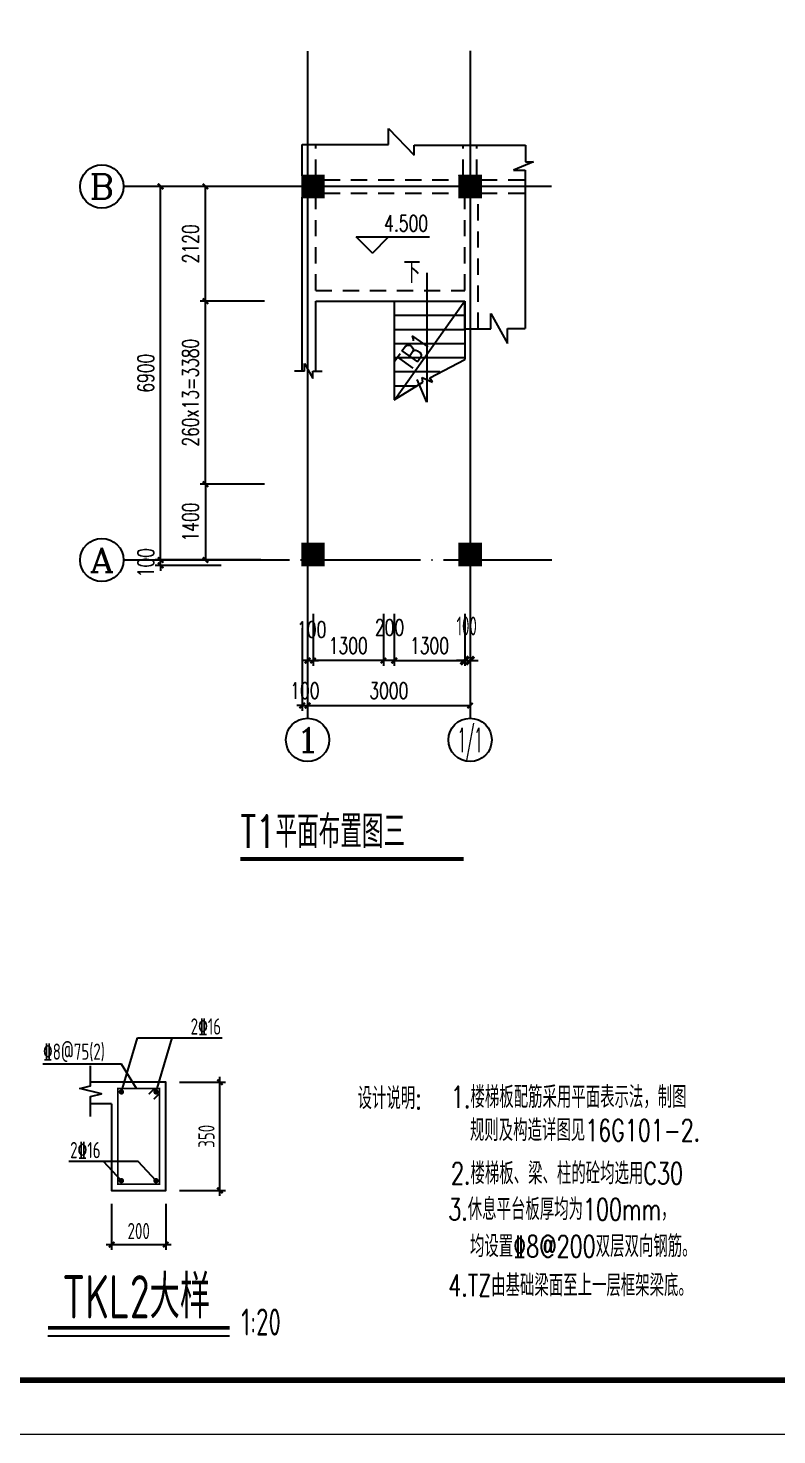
# Model space of a CAD drawing. Extents: x 5827 to 252697, y -546879 to 4066219.
# Drawn here: x 82116 to 95940, y -472697 to -446712 of the extents above; entities that cross this region are included whole.
import ezdxf
from ezdxf.enums import TextEntityAlignment as Align

# ---------------------------------------------------------------- set-up
doc = ezdxf.new("R2010")
doc.units = 0
doc.header["$MEASUREMENT"] = 0
doc.linetypes.add('3', pattern=[500, 300, -200])
doc.linetypes.add('DOTE', pattern=[2.42, 2, -0.2, 0.02, -0.2])
for name, color, linetype in [('AXIS', 3, 'Continuous'), ('AXIS_TEXT', 7, 'Continuous'), ('BORDER', 6, 'Continuous'), ('COLU_DE', 7, 'Continuous'), ('COLU_DE_DIM', 3, 'Continuous'), ('COLU_DE_REIN', 1, 'Continuous'), ('COLU_DE_TEXT', 7, 'Continuous'), ('DIM_ELEV', 3, 'Continuous'), ('DIM_SYMB', 3, 'Continuous'), ('DIMENSION', 3, 'Continuous'), ('DOTE', 1, 'DOTE'), ('FRAME', 3, 'Continuous'), ('PUB_TEXT', 7, 'Continuous'), ('S_BEAM', 4, 'Continuous'), ('S_BEAMDASH', 134, '3'), ('S_CL', 2, 'Continuous'), ('STAIR', 2, 'Continuous'), ('THIN', 7, 'Continuous'), ('填充', 8, 'Continuous')]:
    doc.layers.add(name, color=color, linetype=linetype)
doc.styles.add('_HZTXT', font='TXT', dxfattribs={"width": 0.8, "bigfont": 'HZTXT'})
doc.styles.add('_TCH_AXIS', font='COMPLEX', dxfattribs={"bigfont": 'GBCBIG'})
doc.styles.add('_TCH_DIM', font='SIMPLEX', dxfattribs={"bigfont": 'GBCBIG'})
doc.styles.add('_TCH_DIM_T3', font='SIMPLEX', dxfattribs={"width": 0.705882, "bigfont": 'GBCBIG'})
doc.styles.add('COMPLEX', font='COMPLEX')
doc.styles.add('DXFS', font='txt.shx', dxfattribs={"width": 0.7, "bigfont": 'dxfs.shx'})
doc.styles.add('HZ', font='tssdeng.shx', dxfattribs={"width": 0.6, "bigfont": 'a.shx'})
doc.styles.add('TSSD_Dimension', font='Tssdeng.shx', dxfattribs={"width": 0.7, "bigfont": 'hztxt.shx'})
doc.styles.add('TSSD_Label', font='Tssdeng.shx', dxfattribs={"width": 0.7, "bigfont": 'hztxt.shx'})
doc.styles.add('TSSD_Rein', font='Tssdeng.shx', dxfattribs={"width": 0.7, "bigfont": 'hztxt.shx'})
doc.dimstyles.new('_TCH_ARCH&&100', dxfattribs={"dimtxt": 297.5, "dimasz": 100, "dimexe": 100, "dimexo": 0, "dimgap": 126.25, "dimtad": 1, "dimdec": 0, "dimzin": 0, "dimdsep": 46, "dimtxsty": '_TCH_DIM_T3', "dimblk": 'ARCHTICK', "dimcen": 0.09, "dimclrt": 7, "dimazin": 2, "dimtfac": 1, "dimtdec": 0, "dimtix": 1, "dimtmove": 2, "dimatfit": 3, "dimfxl": 0, "dimtolj": 1, "dimtzin": 0, "dimarcsym": 0})
doc.dimstyles.new('DIMN', dxfattribs={"dimtxt": 350, "dimasz": 150, "dimexe": 100, "dimexo": 100, "dimgap": 75, "dimtad": 1, "dimdec": 0, "dimzin": 0, "dimdsep": 46, "dimtxsty": 'HZ', "dimblk": 'ARCHTICK', "dimcen": 0.09, "dimdle": 100, "dimclrd": 3, "dimclre": 3, "dimclrt": 7, "dimazin": 2, "dimtfac": 1, "dimtdec": 0, "dimtmove": 2, "dimatfit": 3, "dimldrblk": 'ARCHTICK', "dimfxl": 0, "dimtolj": 1, "dimtzin": 0, "dimarcsym": 0})
doc.dimstyles.new('TSSD_20_100', dxfattribs={"dimtxt": 300, "dimasz": 100, "dimexe": 100, "dimexo": 250, "dimgap": 100, "dimtad": 1, "dimdec": 0, "dimlfac": 0.2, "dimzin": 0, "dimdsep": 46, "dimtxsty": 'TSSD_Dimension', "dimblk": 'ARCHTICK', "dimcen": 0, "dimdle": 100, "dimclrt": 7, "dimadec": 0, "dimazin": 0, "dimtfac": 1, "dimtdec": 0, "dimtix": 1, "dimtmove": 2, "dimatfit": 3, "dimldrblk": 'ARCHTICK', "dimfxl": 0, "dimtolj": 1, "dimtzin": 0, "dimarcsym": 0})

# ---------------------------------------------------------------- blocks, each defined once
blk = doc.blocks.new('A$C2F0C53E4')
at = {"layer": 'FRAME'}
for points in [[(10, 42010, 20, 20, 0), (10, 10, 20, 20, 0), (59410, 10, 20, 20, 0), (59410, 42010, 20, 20, 0)], [(2510, 41010, 100, 100, 0), (2510, 1010, 100, 100, 0), (58410, 1010, 100, 100, 0), (58410, 41010, 100, 100, 0)]]:
    blk.add_lwpolyline(points, format="xyseb", close=True, dxfattribs=at)
blk = doc.blocks.new('_ArchTick')
at = {"color": 0, "linetype": 'ByBlock', "const_width": 0.4}
blk.add_lwpolyline([(-0.5, -0.5), (0.5, 0.5)], dxfattribs=at)
blk = doc.blocks.new('*D495')
at = {"layer": 'AXIS', "color": 0, "lineweight": -2, "transparency": 16777216}
for p, q in [((87176, -457798), (87176, -459325)), ((87276, -457798), (87276, -459325)), ((87176, -459225), (87076, -459225)), ((87176, -459225), (87276, -459225)), ((87276, -459225), (87376, -459225))]:
    blk.add_line(p, q, dxfattribs=at)
at = {"layer": 'Defpoints', "color": 0, "transparency": 16777216}
for p in [(87176, -457798), (87276, -457798), (87276, -459225)]:
    blk.add_point(p, dxfattribs=at)
at = {"layer": 'AXIS', "color": 0, "lineweight": -2, "transparency": 16777216, "xscale": 100, "yscale": 100, "zscale": 100}
blk.add_blockref('_ArchTick', (87176, -459225), dxfattribs=at)
at = {"layer": 'AXIS', "color": 0, "lineweight": -2, "transparency": 16777216, "xscale": 100, "yscale": 100, "zscale": 100, "rotation": 180}
blk.add_blockref('_ArchTick', (87276, -459225), dxfattribs=at)
at = {"layer": 'AXIS', "color": 7, "transparency": 16777216, "insert": (87226, -458950), "char_height": 297.5, "attachment_point": 5, "style": '_TCH_DIM_T3'}
blk.add_mtext('\\A1;100', dxfattribs=at)
blk = doc.blocks.new('*D496')
at = {"layer": 'AXIS', "color": 0, "lineweight": -2, "transparency": 16777216}
for p, q in [((87276, -457798), (87276, -459325)), ((90276, -457798), (90276, -459325)), ((87276, -459225), (90276, -459225))]:
    blk.add_line(p, q, dxfattribs=at)
at = {"layer": 'Defpoints', "color": 0, "transparency": 16777216}
for p in [(87276, -457798), (90276, -457798), (90276, -459225)]:
    blk.add_point(p, dxfattribs=at)
at = {"layer": 'AXIS', "color": 0, "lineweight": -2, "transparency": 16777216, "xscale": 100, "yscale": 100, "zscale": 100, "rotation": 180}
blk.add_blockref('_ArchTick', (87276, -459225), dxfattribs=at)
at = {"layer": 'AXIS', "color": 0, "lineweight": -2, "transparency": 16777216, "xscale": 100, "yscale": 100, "zscale": 100}
blk.add_blockref('_ArchTick', (90276, -459225), dxfattribs=at)
at = {"layer": 'AXIS', "color": 7, "transparency": 16777216, "insert": (88776, -458950), "char_height": 297.5, "attachment_point": 5, "style": '_TCH_DIM_T3'}
blk.add_mtext('\\A1;3000', dxfattribs=at)
blk = doc.blocks.new('*D497')
at = {"layer": 'AXIS', "color": 0, "lineweight": -2, "transparency": 16777216}
for p, q in [((85679, -456536), (84462, -456536)), ((84562, -456536), (84562, -456436)), ((84562, -456636), (84562, -456536)), ((85679, -456636), (84462, -456636)), ((84562, -456636), (84562, -456736))]:
    blk.add_line(p, q, dxfattribs=at)
at = {"layer": 'Defpoints', "color": 0, "transparency": 16777216}
for p in [(84562, -456536), (85679, -456536), (85679, -456636)]:
    blk.add_point(p, dxfattribs=at)
at = {"layer": 'AXIS', "color": 0, "lineweight": -2, "transparency": 16777216, "xscale": 100, "yscale": 100, "zscale": 100}
for p, rotation in [((84562, -456536), 270), ((84562, -456636), 90)]:
    blk.add_blockref('_ArchTick', p, dxfattribs=dict(at, rotation=rotation))
at = {"layer": 'AXIS', "color": 7, "transparency": 16777216, "insert": (84287, -456586), "char_height": 297.5, "attachment_point": 5, "rotation": 90, "style": '_TCH_DIM_T3'}
blk.add_mtext('\\A1;100', dxfattribs=at)
blk = doc.blocks.new('*D498')
at = {"layer": 'AXIS', "color": 0, "lineweight": -2, "transparency": 16777216}
for p, q in [((85679, -449636), (84462, -449636)), ((84562, -456536), (84562, -449636)), ((85679, -456536), (84462, -456536))]:
    blk.add_line(p, q, dxfattribs=at)
at = {"layer": 'Defpoints', "color": 0, "transparency": 16777216}
for p in [(84562, -449636), (85679, -449636), (85679, -456536)]:
    blk.add_point(p, dxfattribs=at)
at = {"layer": 'AXIS', "color": 0, "lineweight": -2, "transparency": 16777216, "xscale": 100, "yscale": 100, "zscale": 100}
for p, rotation in [((84562, -449636), 90), ((84562, -456536), 270)]:
    blk.add_blockref('_ArchTick', p, dxfattribs=dict(at, rotation=rotation))
at = {"layer": 'AXIS', "color": 7, "transparency": 16777216, "insert": (84287, -453086), "char_height": 297.5, "attachment_point": 5, "rotation": 90, "style": '_TCH_DIM_T3'}
blk.add_mtext('\\A1;6900', dxfattribs=at)
blk = doc.blocks.new('_AXISO')
blk.add_circle((0, 0), 0.5)
at = {"layer": 'AXIS_TEXT', "style": 'COMPLEX', "width": 1.041667}
blk.add_attdef('A', text='', height=0.56, dxfattribs=at).set_placement((-0.25, -0.28), (0.25, -0.28), align=Align.FIT)
blk = doc.blocks.new('*D499')
at = {"layer": 'AXIS', "color": 0, "lineweight": -2, "transparency": 16777216}
for p, q in [((86432, -449636), (85290, -449636)), ((85390, -451756), (85390, -449636)), ((86482, -451756), (85290, -451756))]:
    blk.add_line(p, q, dxfattribs=at)
at = {"layer": 'Defpoints', "color": 0, "transparency": 16777216}
for p in [(85390, -449636), (86432, -449636), (86482, -451756)]:
    blk.add_point(p, dxfattribs=at)
at = {"layer": 'AXIS', "color": 0, "lineweight": -2, "transparency": 16777216, "xscale": 100, "yscale": 100, "zscale": 100}
for p, rotation in [((85390, -449636), 90), ((85390, -451756), 270)]:
    blk.add_blockref('_ArchTick', p, dxfattribs=dict(at, rotation=rotation))
at = {"layer": 'AXIS', "color": 7, "transparency": 16777216, "insert": (85115, -450696), "char_height": 297.5, "attachment_point": 5, "rotation": 90, "style": '_TCH_DIM_T3'}
blk.add_mtext('\\A1;2120', dxfattribs=at)
blk = doc.blocks.new('*D500')
at = {"layer": 'AXIS', "color": 0, "lineweight": -2, "transparency": 16777216}
for p, q in [((86482, -455136), (85290, -455136)), ((85390, -455136), (85390, -456536)), ((86412, -456536), (85290, -456536))]:
    blk.add_line(p, q, dxfattribs=at)
at = {"layer": 'Defpoints', "color": 0, "transparency": 16777216}
for p in [(86482, -455136), (85390, -456536), (86412, -456536)]:
    blk.add_point(p, dxfattribs=at)
at = {"layer": 'AXIS', "color": 0, "lineweight": -2, "transparency": 16777216, "xscale": 100, "yscale": 100, "zscale": 100}
for p, rotation in [((85390, -455136), 90), ((85390, -456536), 270)]:
    blk.add_blockref('_ArchTick', p, dxfattribs=dict(at, rotation=rotation))
at = {"layer": 'AXIS', "color": 7, "transparency": 16777216, "insert": (85115, -455836), "char_height": 297.5, "attachment_point": 5, "rotation": 90, "style": '_TCH_DIM_T3'}
blk.add_mtext('\\A1;1400', dxfattribs=at)
blk = doc.blocks.new('*D501')
at = {"layer": 'AXIS', "color": 0, "lineweight": -2, "transparency": 16777216}
for p, q in [((86382, -451756), (85290, -451756)), ((85390, -455136), (85390, -451756)), ((86382, -455136), (85290, -455136))]:
    blk.add_line(p, q, dxfattribs=at)
at = {"layer": 'Defpoints', "color": 0, "transparency": 16777216}
for p in [(85390, -451756), (86382, -451756), (86382, -455136)]:
    blk.add_point(p, dxfattribs=at)
at = {"layer": 'AXIS', "color": 0, "lineweight": -2, "transparency": 16777216, "xscale": 100, "yscale": 100, "zscale": 100}
for p, rotation in [((85390, -451756), 90), ((85390, -455136), 270)]:
    blk.add_blockref('_ArchTick', p, dxfattribs=dict(at, rotation=rotation))
at = {"layer": 'AXIS', "color": 7, "transparency": 16777216, "insert": (85115, -453446), "char_height": 297.5, "attachment_point": 5, "rotation": 90, "style": '_TCH_DIM_T3'}
blk.add_mtext('\\A1;{\\Fsimplex|c134;\\W0.7;260x13=3380}', dxfattribs=at)
blk = doc.blocks.new('*D542')
at = {"layer": 'COLU_DE_DIM', "color": 0, "lineweight": -2, "transparency": 16777216}
for p, q in [((85657.5, -468282), (85657.5, -466082)), ((84907.5, -466182), (85757.5, -466182)), ((84907.5, -468182), (85757.5, -468182))]:
    blk.add_line(p, q, dxfattribs=at)
at = {"layer": 'Defpoints', "color": 0, "transparency": 16777216}
for p in [(84657.5, -466182), (85657.5, -466182), (84657.5, -468182)]:
    blk.add_point(p, dxfattribs=at)
at = {"layer": 'COLU_DE_DIM', "color": 0, "lineweight": -2, "transparency": 16777216, "xscale": 100, "yscale": 100, "zscale": 100}
for p, rotation in [((85657.5, -466182), 90), ((85657.5, -468182), 270)]:
    blk.add_blockref('_ArchTick', p, dxfattribs=dict(at, rotation=rotation))
at = {"layer": 'COLU_DE_DIM', "color": 7, "transparency": 16777216, "insert": (85407.5, -467182), "char_height": 300, "attachment_point": 5, "rotation": 90, "style": 'TSSD_Dimension'}
blk.add_mtext('\\A1;350', dxfattribs=at)
blk = doc.blocks.new('*D543')
at = {"layer": 'COLU_DE_DIM', "color": 0, "lineweight": -2, "transparency": 16777216}
for p, q in [((83657.5, -468432), (83657.5, -469282)), ((84657.5, -468432), (84657.5, -469282)), ((83557.5, -469182), (84757.5, -469182))]:
    blk.add_line(p, q, dxfattribs=at)
at = {"layer": 'Defpoints', "color": 0, "transparency": 16777216}
for p in [(83657.5, -468182), (84657.5, -468182), (84657.5, -469182)]:
    blk.add_point(p, dxfattribs=at)
at = {"layer": 'COLU_DE_DIM', "color": 0, "lineweight": -2, "transparency": 16777216, "xscale": 100, "yscale": 100, "zscale": 100, "rotation": 180}
blk.add_blockref('_ArchTick', (83657.5, -469182), dxfattribs=at)
at = {"layer": 'COLU_DE_DIM', "color": 0, "lineweight": -2, "transparency": 16777216, "xscale": 100, "yscale": 100, "zscale": 100}
blk.add_blockref('_ArchTick', (84657.5, -469182), dxfattribs=at)
at = {"layer": 'COLU_DE_DIM', "color": 7, "transparency": 16777216, "insert": (84157.5, -468932), "char_height": 300, "attachment_point": 5, "style": 'TSSD_Dimension'}
blk.add_mtext('\\A1;200', dxfattribs=at)
blk = doc.blocks.new('*D548')
at = {"layer": 'AXIS', "color": 0, "lineweight": -2, "transparency": 16777216}
for p, q in [((88676, -457531), (88676, -458494)), ((88876, -457531), (88876, -458494)), ((88676, -458394), (88576, -458394)), ((88876, -458394), (88676, -458394)), ((88876, -458394), (88976, -458394))]:
    blk.add_line(p, q, dxfattribs=at)
at = {"layer": 'Defpoints', "color": 0, "transparency": 16777216}
for p in [(88676, -457531), (88876, -457531), (88676, -458394)]:
    blk.add_point(p, dxfattribs=at)
at = {"layer": 'AXIS', "color": 0, "lineweight": -2, "transparency": 16777216, "xscale": 100, "yscale": 100, "zscale": 100}
blk.add_blockref('_ArchTick', (88676, -458394), dxfattribs=at)
at = {"layer": 'AXIS', "color": 0, "lineweight": -2, "transparency": 16777216, "xscale": 100, "yscale": 100, "zscale": 100, "rotation": 180}
blk.add_blockref('_ArchTick', (88876, -458394), dxfattribs=at)
at = {"layer": 'AXIS', "color": 7, "transparency": 16777216, "insert": (88789, -457782), "char_height": 297.5, "attachment_point": 5, "style": '_TCH_DIM_T3'}
blk.add_mtext('\\A1;200', dxfattribs=at)
blk = doc.blocks.new('*D549')
at = {"layer": 'AXIS', "color": 0, "lineweight": -2, "transparency": 16777216}
for p, q in [((88876, -457531), (88876, -458494)), ((90176, -457531), (90176, -458494)), ((88876, -458394), (90176, -458394))]:
    blk.add_line(p, q, dxfattribs=at)
at = {"layer": 'Defpoints', "color": 0, "transparency": 16777216}
for p in [(88876, -457531), (90176, -457531), (90176, -458394)]:
    blk.add_point(p, dxfattribs=at)
at = {"layer": 'AXIS', "color": 0, "lineweight": -2, "transparency": 16777216, "xscale": 100, "yscale": 100, "zscale": 100, "rotation": 180}
blk.add_blockref('_ArchTick', (88876, -458394), dxfattribs=at)
at = {"layer": 'AXIS', "color": 0, "lineweight": -2, "transparency": 16777216, "xscale": 100, "yscale": 100, "zscale": 100}
blk.add_blockref('_ArchTick', (90176, -458394), dxfattribs=at)
at = {"layer": 'AXIS', "color": 7, "transparency": 16777216, "insert": (89526, -458119), "char_height": 297.5, "attachment_point": 5, "style": '_TCH_DIM_T3'}
blk.add_mtext('\\A1;1300', dxfattribs=at)
blk = doc.blocks.new('*D550')
at = {"layer": 'AXIS', "color": 0, "lineweight": -2, "transparency": 16777216}
for p, q in [((87376, -457531), (87376, -458494)), ((88676, -457531), (88676, -458494)), ((88676, -458394), (87376, -458394))]:
    blk.add_line(p, q, dxfattribs=at)
at = {"layer": 'Defpoints', "color": 0, "transparency": 16777216}
for p in [(87376, -457531), (88676, -457531), (87376, -458394)]:
    blk.add_point(p, dxfattribs=at)
at = {"layer": 'AXIS', "color": 0, "lineweight": -2, "transparency": 16777216, "xscale": 100, "yscale": 100, "zscale": 100, "rotation": 180}
blk.add_blockref('_ArchTick', (87376, -458394), dxfattribs=at)
at = {"layer": 'AXIS', "color": 0, "lineweight": -2, "transparency": 16777216, "xscale": 100, "yscale": 100, "zscale": 100}
blk.add_blockref('_ArchTick', (88676, -458394), dxfattribs=at)
at = {"layer": 'AXIS', "color": 7, "transparency": 16777216, "insert": (88026, -458119), "char_height": 297.5, "attachment_point": 5, "style": '_TCH_DIM_T3'}
blk.add_mtext('\\A1;1300', dxfattribs=at)
blk = doc.blocks.new('*D551')
at = {"color": 3, "lineweight": -2, "ltscale": 1000, "transparency": 16777216}
for p, q in [((90176, -457631), (90176, -458494)), ((90276, -457631), (90276, -458494)), ((90176, -458394), (90026, -458394)), ((90176, -458394), (90276, -458394)), ((90276, -458394), (90426, -458394))]:
    blk.add_line(p, q, dxfattribs=at)
at = {"layer": 'Defpoints', "color": 0, "ltscale": 1000, "transparency": 16777216}
for p in [(90176, -457531), (90276, -457531), (90276, -458394)]:
    blk.add_point(p, dxfattribs=at)
at = {"color": 3, "lineweight": -2, "ltscale": 1000, "transparency": 16777216, "xscale": 150, "yscale": 150, "zscale": 150}
blk.add_blockref('_ArchTick', (90176, -458394), dxfattribs=at)
at = {"color": 3, "lineweight": -2, "ltscale": 1000, "transparency": 16777216, "xscale": 150, "yscale": 150, "zscale": 150, "rotation": 180}
blk.add_blockref('_ArchTick', (90276, -458394), dxfattribs=at)
at = {"color": 7, "ltscale": 1000, "transparency": 16777216, "insert": (90214, -457755), "char_height": 350, "attachment_point": 5, "style": 'HZ'}
blk.add_mtext('\\A1;100', dxfattribs=at)
blk = doc.blocks.new('*D552')
at = {"layer": 'AXIS', "color": 0, "lineweight": -2, "transparency": 16777216}
for p, q in [((87276, -457531), (87276, -458494)), ((87376, -457531), (87376, -458494)), ((87276, -458394), (87176, -458394)), ((87276, -458394), (87376, -458394)), ((87376, -458394), (87476, -458394))]:
    blk.add_line(p, q, dxfattribs=at)
at = {"layer": 'Defpoints', "color": 0, "transparency": 16777216}
for p in [(87276, -457531), (87376, -457531), (87376, -458394)]:
    blk.add_point(p, dxfattribs=at)
at = {"layer": 'AXIS', "color": 0, "lineweight": -2, "transparency": 16777216, "xscale": 100, "yscale": 100, "zscale": 100}
blk.add_blockref('_ArchTick', (87276, -458394), dxfattribs=at)
at = {"layer": 'AXIS', "color": 0, "lineweight": -2, "transparency": 16777216, "xscale": 100, "yscale": 100, "zscale": 100, "rotation": 180}
blk.add_blockref('_ArchTick', (87376, -458394), dxfattribs=at)
at = {"layer": 'AXIS', "color": 7, "transparency": 16777216, "insert": (87351, -457822), "char_height": 297.5, "attachment_point": 5, "style": '_TCH_DIM_T3'}
blk.add_mtext('\\A1;100', dxfattribs=at)

msp = doc.modelspace()

# ---------------------------------------------------------------- hatches: boundary and pattern name
at = {"layer": 'S_CL'}
h = msp.add_hatch(dxfattribs=at)
h.set_pattern_fill('ANSI31', color=256)
h.set_pattern_definition([(45, (30716.77643, -80443.79571), (-0.08838834765, 0.08838834765), [])])
h.paths.add_polyline_path([(87576, -449836.501), (87576, -449436.501), (87176, -449436.501), (87176, -449836.501)])
h = msp.add_hatch(dxfattribs=at)
h.set_pattern_fill('ANSI31', color=256)
h.set_pattern_definition([(45, (33616.77643, -80443.79571), (-0.08838834765, 0.08838834765), [])])
h.paths.add_polyline_path([(90476, -449836.501), (90476, -449436.501), (90076, -449436.501), (90076, -449836.501)])
h = msp.add_hatch(dxfattribs=at)
h.set_pattern_fill('ANSI31', color=256)
h.set_pattern_definition([(45, (30716.77643, -87243.79571), (-0.08838834765, 0.08838834765), [])])
h.paths.add_polyline_path([(87576, -456636.501), (87576, -456236.501), (87176, -456236.501), (87176, -456636.501)])
h = msp.add_hatch(dxfattribs=at)
h.set_pattern_fill('ANSI31', color=256)
h.set_pattern_definition([(45, (33616.77643, -87243.79571), (-0.08838834765, 0.08838834765), [])])
h.paths.add_polyline_path([(90476, -456636.501), (90476, -456236.501), (90076, -456236.501), (90076, -456636.501)])

# ---------------------------------------------------------------- linework, layer by layer
at = {"ltscale": 1000}
for p, q in [((88768.276, -448861.001), (88768.276, -448565.001)), ((88768.276, -448565.001), (89241.776, -449058.001)), ((87176, -448861.001), (88768.276, -448861.001)), ((89241.776, -449058.001), (89241.776, -448871.501)), ((89241.776, -448871.501), (91298.776, -448871.501)), ((91298.776, -448871.501), (91298.776, -449183.501)), ((91445.276, -449183.501), (91076.276, -449335.501)), ((91298.776, -449183.501), (91445.276, -449183.501)), ((91076.276, -449335.501), (91293.276, -449335.501)), ((91293.276, -449335.501), (91293.276, -452262.001)), ((89476.276, -451231.501), (89476.276, -453622.001)), ((90176, -451756.501), (88888.5, -453576.501)), ((90658.776, -452266.501), (90658.776, -451982.501)), ((90658.776, -451982.501), (90966.276, -452535.501)), ((90176, -452266.501), (90658.776, -452266.501)), ((90966.276, -452535.501), (90966.276, -452262.001)), ((90966.276, -452262.001), (91293.276, -452262.001)), ((87220.776, -453048.001), (87220.776, -452906.001)), ((87220.776, -452906.001), (87374.526, -453182.501)), ((89531.209, -453171.699), (90176, -452835.115)), ((87220.776, -453048.001), (87030.776, -453048.001)), ((87374.526, -453182.501), (87374.526, -453045.751)), ((87374.526, -453045.751), (87543.276, -453045.751)), ((89400.37, -453252.534), (89392.276, -453163.501)), ((89392.276, -453163.501), (89579.276, -453249.501)), ((89579.276, -453249.501), (89531.209, -453171.699)), ((88876, -453576.501), (89400.37, -453252.534)), ((89476.276, -453622.001), (89297.776, -453202.501))]:
    msp.add_line(p, q, dxfattribs=at)
at = {"layer": 'AXIS'}
for p, q in [((86178.741, -449636.5), (83875.534, -449636.5)), ((86178.741, -456536.5), (83875.534, -456536.5)), ((87276, -457797.584), (87276, -459460.483)), ((90276, -457797.584), (90276, -459460.483))]:
    msp.add_line(p, q, dxfattribs=at)
at = {"layer": 'BORDER'}
msp.add_line((82481.258, -470869.319), (85833.742, -470869.319), dxfattribs=at)
at = {"layer": 'BORDER', "const_width": 70}
msp.add_lwpolyline([(82481.258, -470719.319), (85833.742, -470719.319)], dxfattribs=at)
at = {"layer": 'COLU_DE'}
for p, q in [((83837.5, -466362), (84134.895, -465362.979)), ((84134.895, -465362.979), (85700.999, -465362.979)), ((84477.5, -466362), (84774.895, -465362.979)), ((83838.77, -465851.16), (82386.687, -465851.16)), ((84114.49, -466297), (83838.77, -465851.16)), ((83657.5, -466182), (83269.007, -466182)), ((83657.5, -466582), (83269.007, -466582)), ((84147.246, -467645.856), (82867.23, -467645.856)), ((83837.5, -468002), (83507.246, -467645.856)), ((84477.5, -468002), (84147.246, -467645.856))]:
    msp.add_line(p, q, dxfattribs=at)
msp.add_lwpolyline([(83657.5, -466582), (83657.5, -468182), (84657.5, -468182), (84657.5, -466182), (83657.5, -466182)], dxfattribs=at)
at = {"layer": 'COLU_DE_REIN', "const_width": 30}
msp.add_lwpolyline([(84433.125, -466498.299), (84542.5, -466388.924), (84542.5, -466297), (83772.5, -466297), (83772.5, -468067), (84542.5, -468067), (84542.5, -466297), (84450.576, -466297), (84341.201, -466406.375)], dxfattribs=at)
at = {"layer": 'COLU_DE_REIN', "const_width": 50}
for points in [[(83812.5, -466362, 1), (83862.5, -466362, 1)], [(84452.5, -466362, 1), (84502.5, -466362, 1)], [(83812.5, -468002, 1), (83862.5, -468002, 1)], [(84452.5, -468002, 1), (84502.5, -468002, 1)]]:
    msp.add_lwpolyline(points, format="xyb", close=True, dxfattribs=at)
at = {"layer": 'DIM_ELEV'}
for p, q in [((88472, -450866.5), (88172, -450566.5)), ((88172, -450566.5), (89529.347, -450566.5)), ((88472, -450866.5), (88772, -450566.5))]:
    msp.add_line(p, q, dxfattribs=at)
at = {"layer": 'DIM_SYMB', "const_width": 70}
msp.add_lwpolyline([(86034.693, -462059.5), (90158.906, -462059.5)], dxfattribs=at)
at = {"layer": 'DOTE', "linetype": 'DOTE', "ltscale": 1000}
for p, q in [((87276, -447139), (87276, -457797.584)), ((90276, -447132), (90276, -457797.584)), ((87276, -448861.001), (87276, -457797.584)), ((90276, -448871.501), (90276, -457797.584)), ((91783, -456536.5), (85678.741, -456536.5))]:
    msp.add_line(p, q, dxfattribs=at)
at = {"layer": 'DOTE', "linetype": 'DOTE'}
msp.add_line((91776, -449636.5), (85678.741, -449636.5), dxfattribs=at)
at = {"layer": 'S_BEAM'}
for p, q in [((87176, -449436.501), (87176, -448861.001)), ((87176, -451656.501), (87176, -449836.501)), ((87176, -453048.001), (87176, -451656.501)), ((87426, -451756.501), (90151, -451756.501)), ((87426, -453045.751), (87426, -451756.501)), ((90176, -452266.501), (90176, -451756.501))]:
    msp.add_line(p, q, dxfattribs=at)
at = {"layer": 'S_BEAMDASH'}
for p, q in [((87426, -449436.501), (87426, -448861.001)), ((90151, -449436.501), (90151, -448871.501)), ((90401, -449436.501), (90401, -448871.501)), ((87576, -449511.501), (90076, -449511.501)), ((90476, -449511.501), (91293.276, -449511.501)), ((87576, -449761.501), (90076, -449761.501)), ((90476, -449761.501), (91293.276, -449761.501)), ((87426, -451556.501), (87426, -449836.501)), ((90176, -451556.501), (90176, -449836.501)), ((90426, -452266.501), (90426, -449836.501)), ((87426, -451556.501), (90176, -451556.501))]:
    msp.add_line(p, q, dxfattribs=at)
at = {"layer": 'S_CL', "const_width": 35}
for points in [[(87576, -449836.501), (87576, -449436.501), (87176, -449436.501), (87176, -449836.501)], [(87576, -449836.501), (87576, -449436.501), (87176, -449436.501), (87176, -449836.501)], [(90476, -449836.501), (90476, -449436.501), (90076, -449436.501), (90076, -449836.501)], [(90476, -449836.501), (90476, -449436.501), (90076, -449436.501), (90076, -449836.501)], [(87576, -456636.501), (87576, -456236.501), (87176, -456236.501), (87176, -456636.501)], [(90476, -456636.501), (90476, -456236.501), (90076, -456236.501), (90076, -456636.501)], [(90476, -456636.501), (90476, -456236.501), (90076, -456236.501), (90076, -456636.501)]]:
    msp.add_lwpolyline(points, close=True, dxfattribs=at)
at = {"layer": 'STAIR'}
for p, q in [((88876, -451756.501), (88876, -453576.501)), ((88876, -451756.501), (90176, -451756.501)), ((90176, -451756.501), (90176, -452835.115)), ((88876, -452016.501), (90176, -452016.501)), ((88876, -452276.501), (90176, -452276.501)), ((88876, -452536.501), (90176, -452536.501)), ((88876, -452796.501), (90176, -452796.501)), ((88876, -453056.501), (89717.667, -453056.501)), ((88876, -453316.501), (89296.833, -453316.501))]:
    msp.add_line(p, q, dxfattribs=at)
at = {"layer": 'THIN'}
msp.add_lwpolyline([(83269.007, -466814.903), (83269.007, -466448.236), (83469.007, -466398.236), (83069.007, -466298.236), (83269.007, -466248.236), (83269.007, -465881.569)], dxfattribs=at)

# ---------------------------------------------------------------- block references
at = {"layer": 'AXIS'}
ref = msp.add_blockref('_AXISO', (83475.534, -449636.5), dxfattribs=dict(at, xscale=800, yscale=800, zscale=800))
ref.add_attrib('A', 'B', dxfattribs={"layer": 'AXIS_TEXT', "height": 452.548, "style": '_TCH_AXIS', "width": 1.235294}).set_placement((83249.26, -449862.774), (83701.809, -449862.774), align=Align.FIT)
ref = msp.add_blockref('_AXISO', (83475.534, -456536.5), dxfattribs=dict(at, xscale=800, yscale=800, zscale=800))
ref.add_attrib('A', 'A', dxfattribs={"layer": 'AXIS_TEXT', "height": 452.548, "style": '_TCH_AXIS', "width": 1.166667}).set_placement((83249.26, -456762.774), (83701.809, -456762.774), align=Align.FIT)
ref = msp.add_blockref('_AXISO', (87276, -459860.483), dxfattribs=dict(at, xscale=800, yscale=800, zscale=800))
ref.add_attrib('A', '1', dxfattribs={"layer": 'AXIS_TEXT', "height": 452.548, "style": '_TCH_AXIS', "width": 2.333333}).set_placement((87049.726, -460086.757), (87502.274, -460086.757), align=Align.FIT)
ref = msp.add_blockref('_AXISO', (90276, -459860.483), dxfattribs=dict(at, xscale=800, yscale=800, zscale=800))
ref.add_attrib('A', '1/1', dxfattribs={"layer": 'AXIS_TEXT', "height": 452.5483, "style": '_TCH_AXIS', "width": 0.456522}).set_placement((90049.726, -460086.757), (90502.274, -460086.757), align=Align.FIT)
at = {"layer": '填充'}
msp.add_blockref('A$C2F0C53E4', (46554, -472697), dxfattribs=at)

# ---------------------------------------------------------------- texts
at = {"layer": 'BORDER', "style": 'TSSD_Label', "width": 0.7}
for s, height, p in [('TKL2大样', 800, (82746.931, -470546.436)), ('1:20', 500, (86049.653, -470862.494))]:
    msp.add_text(s, height=height, dxfattribs=at).set_placement(p)
at = {"layer": 'COLU_DE_TEXT', "style": 'TSSD_Rein', "width": 0.7}
for s, p in [('2%%13216', (85116.251, -465303.268)), ('%%1328@75(2)', (82389.61, -465768.051)), ('2%%13216', (82892.004, -467586.145))]:
    msp.add_text(s, height=300, dxfattribs=at).set_placement(p)
at = {"layer": 'DIMENSION', "style": 'DXFS', "width": 0.7}
for s, height, p in [('T1平面布置图三', 600, (86034.693, -461853.324)), ('设计说明:', 400, (88198.965, -466679.049)), ('1.楼梯板配筋采用平面表示法，制图', 400, (89923, -466657)), ('规则及构造详图见16G101-2.', 400, (90273, -467270.41)), ('2.楼梯板、梁、柱的砼均选用C30', 400, (89923, -468066.779)), ('3.休息平台板厚均为100mm，', 400, (89872.923, -468729.71)), ('均设置%%1328@200双层双向钢筋。', 400, (90273, -469413.279)), ('4.TZ由基础梁面至上一层框架梁底。', 400, (89872.923, -470136.71))]:
    msp.add_text(s, height=height, dxfattribs=at).set_placement(p)
at = {"layer": 'PUB_TEXT'}
for s, height, style, width, p in [('4.500', 297.5, '_TCH_DIM', 0.705882, (88689.347, -450466.5)), ('下', 400, '_HZTXT', 0.8, (89043.963, -451420.533))]:
    msp.add_text(s, height=height, dxfattribs=dict(at, style=style, width=width)).set_placement(p)
at = {"layer": 'PUB_TEXT', "style": '_HZTXT', "width": 0.8}
msp.add_text('TB1', height=350, rotation=54.6562088, dxfattribs=at).set_placement((89164.745, -453071.474))

# ---------------------------------------------------------------- dimensions: what is measured, and where the dimension line sits
at = {"ltscale": 1000}
dim = msp.add_linear_dim(base=(90276, -458393.501), p1=(90176, -457531.001), p2=(90276, -457531.001), dimstyle='DIMN', dxfattribs=at)
dim.commit()
dim.dimension.update_dxf_attribs({"geometry": '*D551', "text_midpoint": (90213.5, -457754.501), "dimtype": 160})
at = {"layer": 'AXIS'}
for p1, p2, distance, picture, middle in [((85678.741, -456536.5), (85678.741, -449636.5), 1117, '*D498', (84286.741, -453086.5)), ((85678.741, -456636.5), (85678.741, -456536.5), 1117, '*D497', (84286.741, -456586.5)), ((87176, -457797.584), (87276, -457797.584), -1427.5, '*D495', (87226, -458950.084)), ((87276, -457797.584), (90276, -457797.584), -1427.5, '*D496', (88776, -458950.084))]:
    dim = msp.add_aligned_dim(p1=p1, p2=p2, distance=distance, dimstyle='_TCH_ARCH&&100', dxfattribs=at)
    dim.commit()
    dim.dimension.update_dxf_attribs({"geometry": picture, "text_midpoint": middle})
for base, p1, p2, picture, middle in [((85390.276, -449636.5), (86482, -451756.5), (86431.998, -449636.5), '*D499', (85115.276, -450696.5)), ((85390.276, -456536.5), (86482, -455136.356), (86411.776, -456536.5), '*D500', (85115.276, -455836.428))]:
    dim = msp.add_linear_dim(base=base, p1=p1, p2=p2, angle=90, dimstyle='_TCH_ARCH&&100', dxfattribs=at)
    dim.commit()
    dim.dimension.update_dxf_attribs({"geometry": picture, "text_midpoint": middle})
dim = msp.add_linear_dim(base=(85390.276, -451756.5), p1=(86382, -455136.356), p2=(86382, -451756.5), angle=90, text='{\\Fsimplex|c134;\\W0.7;260x13=3380}', dimstyle='_TCH_ARCH&&100', dxfattribs=at)
dim.commit()
dim.dimension.update_dxf_attribs({"geometry": '*D501', "text_midpoint": (85115.276, -453446.428)})
for base, p1, p2, picture, middle in [((87376, -458393.501), (87276, -457531.001), (87376, -457531.001), '*D552', (87351, -457821.501)), ((88676, -458393.501), (88876, -457531.001), (88676, -457531.001), '*D548', (88788.5, -457782.001))]:
    dim = msp.add_linear_dim(base=base, p1=p1, p2=p2, dimstyle='_TCH_ARCH&&100', dxfattribs=at)
    dim.commit()
    dim.dimension.update_dxf_attribs({"geometry": picture, "text_midpoint": middle, "dimtype": 160})
for base, p1, p2, picture, middle in [((87376, -458393.501), (88676, -457531.001), (87376, -457531.001), '*D550', (88026, -458118.501)), ((90176, -458393.501), (88876, -457531.001), (90176, -457531.001), '*D549', (89526, -458118.501))]:
    dim = msp.add_linear_dim(base=base, p1=p1, p2=p2, dimstyle='_TCH_ARCH&&100', dxfattribs=at)
    dim.commit()
    dim.dimension.update_dxf_attribs({"geometry": picture, "text_midpoint": middle})
at = {"layer": 'COLU_DE_DIM'}
dim = msp.add_aligned_dim(p1=(84657.5, -468182), p2=(84657.5, -466182), distance=-1000, text='350', dimstyle='TSSD_20_100', dxfattribs=at)
dim.commit()
dim.dimension.update_dxf_attribs({"geometry": '*D542', "text_midpoint": (85407.5, -467182)})
dim = msp.add_aligned_dim(p1=(83657.5, -468182), p2=(84657.5, -468182), distance=-1000, dimstyle='TSSD_20_100', dxfattribs=at)
dim.commit()
dim.dimension.update_dxf_attribs({"geometry": '*D543', "text_midpoint": (84157.5, -468932)})

doc.saveas('drawing.dxf')
